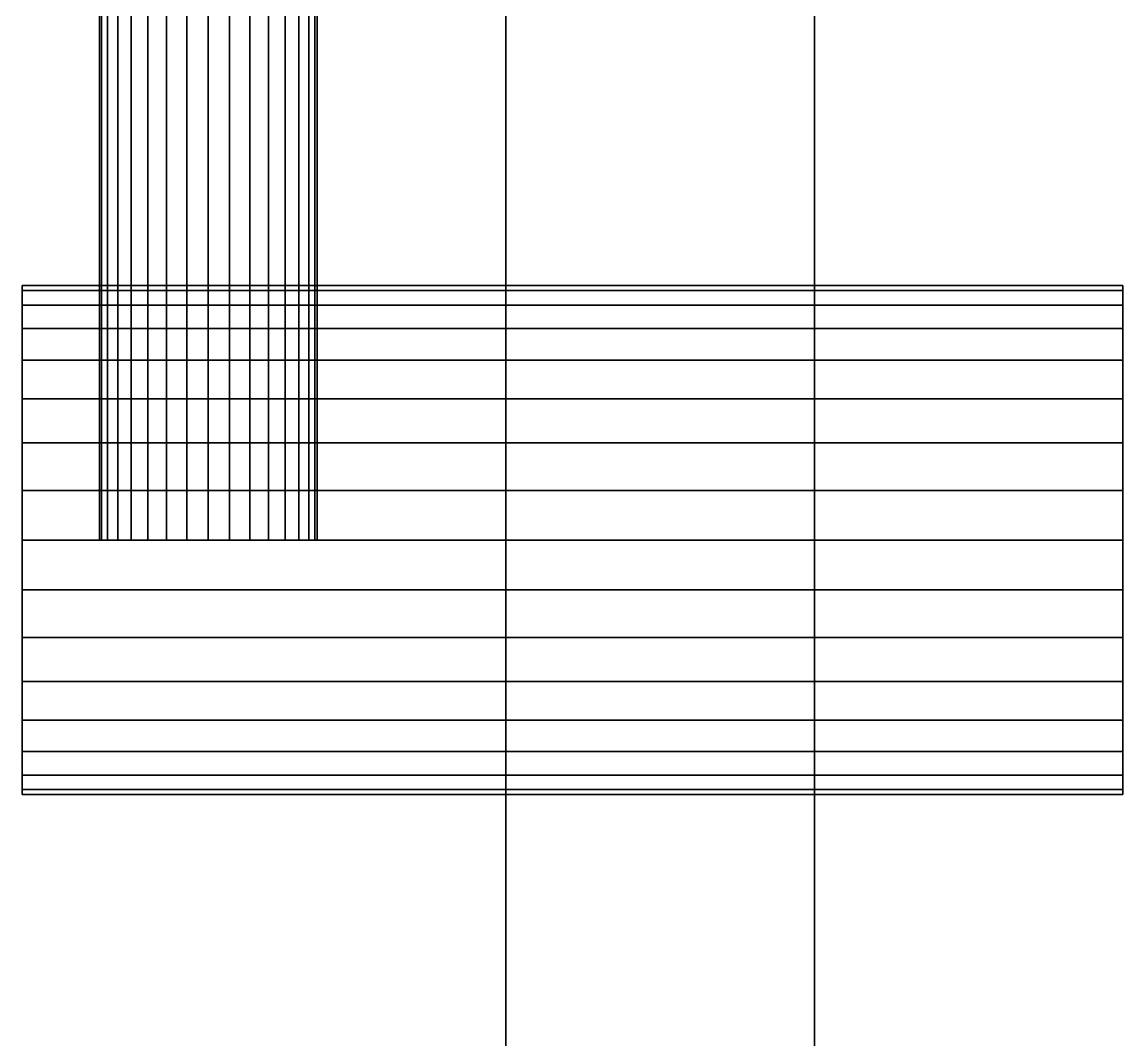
# Model space of a CAD drawing. Header units: metres. Extents: x 0 to 34.6, y -10.7 to 20.6.
# Drawn here: x 29.8265 to 29.8808, y 0.5436 to 0.5939 of the extents above; entities that cross this region are included whole.
import ezdxf

# ---------------------------------------------------------------- set-up
doc = ezdxf.new("R2010")
doc.units = ezdxf.units.M
doc.header["$MEASUREMENT"] = 0
doc.layers.get('0').update_dxf_attribs({"linetype": 'CONTINUOUS'})

msp = doc.modelspace()

# ---------------------------------------------------------------- linework, layer by layer
for points in [[(29.830376, 0.568292, 2.5), (29.830273, 0.568292, 2.5), (29.830273, 0.684592, 2.5), (29.830376, 0.684592, 2.5)], [(29.830273, 0.568292, 2.5), (29.830376, 0.568292, 2.5), (29.830376, 0.684592, 2.5), (29.830273, 0.684592, 2.5)], [(29.830376, 0.568292, 2.5), (29.830273, 0.568292, 2.5), (29.830273, 0.684592, 2.5), (29.830376, 0.684592, 2.5)], [(29.830273, 0.568292, 2.5), (29.830376, 0.568292, 2.5), (29.830376, 0.684592, 2.5), (29.830273, 0.684592, 2.5)], [(29.830681, 0.568292, 2.5), (29.830376, 0.568292, 2.5), (29.830376, 0.684592, 2.5), (29.830681, 0.684592, 2.5)], [(29.830376, 0.568292, 2.5), (29.830681, 0.568292, 2.5), (29.830681, 0.684592, 2.5), (29.830376, 0.684592, 2.5)], [(29.830681, 0.568292, 2.5), (29.830376, 0.568292, 2.5), (29.830376, 0.684592, 2.5), (29.830681, 0.684592, 2.5)], [(29.830376, 0.568292, 2.5), (29.830681, 0.568292, 2.5), (29.830681, 0.684592, 2.5), (29.830376, 0.684592, 2.5)], [(29.830681, 0.568292, 2.5), (29.831179, 0.568292, 2.5), (29.831179, 0.684592, 2.5), (29.830681, 0.684592, 2.5)], [(29.831179, 0.568292, 2.5), (29.830681, 0.568292, 2.5), (29.830681, 0.684592, 2.5), (29.831179, 0.684592, 2.5)], [(29.830681, 0.568292, 2.5), (29.831179, 0.568292, 2.5), (29.831179, 0.684592, 2.5), (29.830681, 0.684592, 2.5)], [(29.831179, 0.568292, 2.5), (29.830681, 0.568292, 2.5), (29.830681, 0.684592, 2.5), (29.831179, 0.684592, 2.5)], [(29.831846, 0.568292, 2.5), (29.831179, 0.568292, 2.5), (29.831179, 0.684592, 2.5), (29.831846, 0.684592, 2.5)], [(29.831179, 0.568292, 2.5), (29.831846, 0.568292, 2.5), (29.831846, 0.684592, 2.5), (29.831179, 0.684592, 2.5)], [(29.831179, 0.568292, 2.5), (29.831846, 0.568292, 2.5), (29.831846, 0.684592, 2.5), (29.831179, 0.684592, 2.5)], [(29.831846, 0.568292, 2.5), (29.831179, 0.568292, 2.5), (29.831179, 0.684592, 2.5), (29.831846, 0.684592, 2.5)], [(29.832663, 0.568292, 2.5), (29.831846, 0.568292, 2.5), (29.831846, 0.684592, 2.5), (29.832663, 0.684592, 2.5)], [(29.831846, 0.568292, 2.5), (29.832663, 0.568292, 2.5), (29.832663, 0.684592, 2.5), (29.831846, 0.684592, 2.5)], [(29.831846, 0.568292, 2.5), (29.832663, 0.568292, 2.5), (29.832663, 0.684592, 2.5), (29.831846, 0.684592, 2.5)], [(29.832663, 0.568292, 2.5), (29.831846, 0.568292, 2.5), (29.831846, 0.684592, 2.5), (29.832663, 0.684592, 2.5)], [(29.833591, 0.568292, 2.5), (29.832663, 0.568292, 2.5), (29.832663, 0.684592, 2.5), (29.833591, 0.684592, 2.5)], [(29.832663, 0.568292, 2.5), (29.833591, 0.568292, 2.5), (29.833591, 0.684592, 2.5), (29.832663, 0.684592, 2.5)], [(29.832663, 0.568292, 2.5), (29.833591, 0.568292, 2.5), (29.833591, 0.684592, 2.5), (29.832663, 0.684592, 2.5)], [(29.833591, 0.568292, 2.5), (29.832663, 0.568292, 2.5), (29.832663, 0.684592, 2.5), (29.833591, 0.684592, 2.5)], [(29.8346, 0.568292, 2.5), (29.833591, 0.568292, 2.5), (29.833591, 0.684592, 2.5), (29.8346, 0.684592, 2.5)], [(29.833591, 0.568292, 2.5), (29.8346, 0.568292, 2.5), (29.8346, 0.684592, 2.5), (29.833591, 0.684592, 2.5)], [(29.833591, 0.568292, 2.5), (29.8346, 0.568292, 2.5), (29.8346, 0.684592, 2.5), (29.833591, 0.684592, 2.5)], [(29.8346, 0.568292, 2.5), (29.833591, 0.568292, 2.5), (29.833591, 0.684592, 2.5), (29.8346, 0.684592, 2.5)], [(29.835649, 0.568292, 2.5), (29.8346, 0.568292, 2.5), (29.8346, 0.684592, 2.5), (29.835649, 0.684592, 2.5)], [(29.8346, 0.568292, 2.5), (29.835649, 0.568292, 2.5), (29.835649, 0.684592, 2.5), (29.8346, 0.684592, 2.5)], [(29.8346, 0.568292, 2.5), (29.835649, 0.568292, 2.5), (29.835649, 0.684592, 2.5), (29.8346, 0.684592, 2.5)], [(29.835649, 0.568292, 2.5), (29.8346, 0.568292, 2.5), (29.8346, 0.684592, 2.5), (29.835649, 0.684592, 2.5)], [(29.835649, 0.568292, 2.5), (29.836699, 0.568292, 2.5), (29.836699, 0.684592, 2.5), (29.835649, 0.684592, 2.5)], [(29.835649, 0.568292, 2.5), (29.836699, 0.568292, 2.5), (29.836699, 0.684592, 2.5), (29.835649, 0.684592, 2.5)], [(29.836699, 0.568292, 2.5), (29.835649, 0.568292, 2.5), (29.835649, 0.684592, 2.5), (29.836699, 0.684592, 2.5)], [(29.836699, 0.568292, 2.5), (29.835649, 0.568292, 2.5), (29.835649, 0.684592, 2.5), (29.836699, 0.684592, 2.5)], [(29.836699, 0.568292, 2.5), (29.837708, 0.568292, 2.5), (29.837708, 0.684592, 2.5), (29.836699, 0.684592, 2.5)], [(29.836699, 0.568292, 2.5), (29.837708, 0.568292, 2.5), (29.837708, 0.684592, 2.5), (29.836699, 0.684592, 2.5)], [(29.837708, 0.568292, 2.5), (29.836699, 0.568292, 2.5), (29.836699, 0.684592, 2.5), (29.837708, 0.684592, 2.5)], [(29.837708, 0.568292, 2.5), (29.836699, 0.568292, 2.5), (29.836699, 0.684592, 2.5), (29.837708, 0.684592, 2.5)], [(29.837708, 0.568292, 2.5), (29.838636, 0.568292, 2.5), (29.838636, 0.684592, 2.5), (29.837708, 0.684592, 2.5)], [(29.837708, 0.568292, 2.5), (29.838636, 0.568292, 2.5), (29.838636, 0.684592, 2.5), (29.837708, 0.684592, 2.5)], [(29.838636, 0.568292, 2.5), (29.837708, 0.568292, 2.5), (29.837708, 0.684592, 2.5), (29.838636, 0.684592, 2.5)], [(29.838636, 0.568292, 2.5), (29.837708, 0.568292, 2.5), (29.837708, 0.684592, 2.5), (29.838636, 0.684592, 2.5)], [(29.838636, 0.568292, 2.5), (29.839451, 0.568292, 2.5), (29.839451, 0.684592, 2.5), (29.838636, 0.684592, 2.5)], [(29.838636, 0.568292, 2.5), (29.839451, 0.568292, 2.5), (29.839451, 0.684592, 2.5), (29.838636, 0.684592, 2.5)], [(29.839451, 0.568292, 2.5), (29.838636, 0.568292, 2.5), (29.838636, 0.684592, 2.5), (29.839451, 0.684592, 2.5)], [(29.839451, 0.568292, 2.5), (29.838636, 0.568292, 2.5), (29.838636, 0.684592, 2.5), (29.839451, 0.684592, 2.5)], [(29.839451, 0.568292, 2.5), (29.84012, 0.568292, 2.5), (29.84012, 0.684592, 2.5), (29.839451, 0.684592, 2.5)], [(29.839451, 0.568292, 2.5), (29.84012, 0.568292, 2.5), (29.84012, 0.684592, 2.5), (29.839451, 0.684592, 2.5)], [(29.84012, 0.568292, 2.5), (29.839451, 0.568292, 2.5), (29.839451, 0.684592, 2.5), (29.84012, 0.684592, 2.5)], [(29.84012, 0.568292, 2.5), (29.839451, 0.568292, 2.5), (29.839451, 0.684592, 2.5), (29.84012, 0.684592, 2.5)], [(29.84012, 0.568292, 2.5), (29.840616, 0.568292, 2.5), (29.840616, 0.684592, 2.5), (29.84012, 0.684592, 2.5)], [(29.840616, 0.568292, 2.5), (29.84012, 0.568292, 2.5), (29.84012, 0.684592, 2.5), (29.840616, 0.684592, 2.5)], [(29.84012, 0.568292, 2.5), (29.840616, 0.568292, 2.5), (29.840616, 0.684592, 2.5), (29.84012, 0.684592, 2.5)], [(29.840616, 0.568292, 2.5), (29.84012, 0.568292, 2.5), (29.84012, 0.684592, 2.5), (29.840616, 0.684592, 2.5)], [(29.840616, 0.568292, 2.5), (29.840923, 0.568292, 2.5), (29.840923, 0.684592, 2.5), (29.840616, 0.684592, 2.5)], [(29.840923, 0.568292, 2.5), (29.840616, 0.568292, 2.5), (29.840616, 0.684592, 2.5), (29.840923, 0.684592, 2.5)], [(29.840616, 0.568292, 2.5), (29.840923, 0.568292, 2.5), (29.840923, 0.684592, 2.5), (29.840616, 0.684592, 2.5)], [(29.840923, 0.568292, 2.5), (29.840616, 0.568292, 2.5), (29.840616, 0.684592, 2.5), (29.840923, 0.684592, 2.5)], [(29.840923, 0.568292, 2.5), (29.841026, 0.568292, 2.5), (29.841026, 0.684592, 2.5), (29.840923, 0.684592, 2.5)], [(29.841026, 0.568292, 2.5), (29.840923, 0.568292, 2.5), (29.840923, 0.684592, 2.5), (29.841026, 0.684592, 2.5)], [(29.840923, 0.568292, 2.5), (29.841026, 0.568292, 2.5), (29.841026, 0.684592, 2.5), (29.840923, 0.684592, 2.5)], [(29.841026, 0.568292, 2.5), (29.840923, 0.568292, 2.5), (29.840923, 0.684592, 2.5), (29.841026, 0.684592, 2.5)], [(29.850357, 0.597049, 2.5), (29.865597, 0.597049, 2.5), (29.865597, 0.158619, 2.5), (29.850357, 0.158619, 2.5)], [(29.865597, 0.597049, 2.5), (29.850357, 0.597049, 2.5), (29.850357, 0.158619, 2.5), (29.865597, 0.158619, 2.5)], [(29.865597, 0.597049, 2.5), (29.865597, 0.597049, 2.5), (29.865597, 0.158619, 2.5)], [(29.826454, 0.579905, 2.5), (29.826454, 0.580621, 2.5), (29.826454, 0.580862, 2.5)], [(29.826454, 0.580862, 2.5), (29.826454, 0.580621, 2.5), (29.826454, 0.579905, 2.5)], [(29.826454, 0.57718, 2.5), (29.826454, 0.579905, 2.5), (29.826454, 0.580862, 2.5)], [(29.826454, 0.580862, 2.5), (29.826454, 0.579905, 2.5), (29.826454, 0.57718, 2.5)], [(29.826454, 0.568292, 2.5), (29.826454, 0.57718, 2.5), (29.826454, 0.580862, 2.5)], [(29.826454, 0.580862, 2.5), (29.826454, 0.57718, 2.5), (29.826454, 0.568292, 2.5)], [(29.826454, 0.568292, 2.5), (29.826454, 0.580862, 2.5), (29.826454, 0.568292, 2.5)], [(29.826454, 0.580862, 2.5), (29.826454, 0.580621, 2.5), (29.880835, 0.580621, 2.5), (29.880835, 0.580862, 2.5)], [(29.826454, 0.580621, 2.5), (29.826454, 0.580862, 2.5), (29.880835, 0.580862, 2.5), (29.880835, 0.580621, 2.5)], [(29.826454, 0.579905, 2.5), (29.826454, 0.580621, 2.5), (29.826454, 0.580862, 2.5)], [(29.826454, 0.580862, 2.5), (29.826454, 0.580621, 2.5), (29.826454, 0.579905, 2.5)], [(29.826454, 0.57718, 2.5), (29.826454, 0.579905, 2.5), (29.826454, 0.580862, 2.5)], [(29.826454, 0.580862, 2.5), (29.826454, 0.579905, 2.5), (29.826454, 0.57718, 2.5)], [(29.826454, 0.568292, 2.5), (29.826454, 0.57718, 2.5), (29.826454, 0.580862, 2.5)], [(29.826454, 0.580862, 2.5), (29.826454, 0.57718, 2.5), (29.826454, 0.568292, 2.5)], [(29.826454, 0.568292, 2.5), (29.826454, 0.580862, 2.5), (29.826454, 0.568292, 2.5)], [(29.826454, 0.580862, 2.5), (29.826454, 0.580621, 2.5), (29.880835, 0.580621, 2.5), (29.880835, 0.580862, 2.5)], [(29.826454, 0.580621, 2.5), (29.826454, 0.580862, 2.5), (29.880835, 0.580862, 2.5), (29.880835, 0.580621, 2.5)], [(29.880835, 0.579905, 2.5), (29.880835, 0.580621, 2.5), (29.880835, 0.580862, 2.5)], [(29.880835, 0.580862, 2.5), (29.880835, 0.580621, 2.5), (29.880835, 0.579905, 2.5)], [(29.880835, 0.579905, 2.5), (29.880835, 0.580862, 2.5), (29.880835, 0.579905, 2.5)], [(29.880835, 0.579905, 2.5), (29.880835, 0.580621, 2.5), (29.880835, 0.580862, 2.5)], [(29.880835, 0.580862, 2.5), (29.880835, 0.580621, 2.5), (29.880835, 0.579905, 2.5)], [(29.880835, 0.579905, 2.5), (29.880835, 0.580862, 2.5), (29.880835, 0.579905, 2.5)], [(29.826454, 0.580621, 2.5), (29.826454, 0.579905, 2.5), (29.880835, 0.579905, 2.5), (29.880835, 0.580621, 2.5)], [(29.826454, 0.579905, 2.5), (29.826454, 0.580621, 2.5), (29.880835, 0.580621, 2.5), (29.880835, 0.579905, 2.5)], [(29.826454, 0.580621, 2.5), (29.826454, 0.579905, 2.5), (29.880835, 0.579905, 2.5), (29.880835, 0.580621, 2.5)], [(29.826454, 0.579905, 2.5), (29.826454, 0.580621, 2.5), (29.880835, 0.580621, 2.5), (29.880835, 0.579905, 2.5)], [(29.826454, 0.57718, 2.5), (29.826454, 0.578744, 2.5), (29.826454, 0.579905, 2.5)], [(29.826454, 0.579905, 2.5), (29.826454, 0.578744, 2.5), (29.826454, 0.57718, 2.5)], [(29.826454, 0.579905, 2.5), (29.826454, 0.578744, 2.5), (29.880835, 0.578744, 2.5), (29.880835, 0.579905, 2.5)], [(29.826454, 0.578744, 2.5), (29.826454, 0.579905, 2.5), (29.880835, 0.579905, 2.5), (29.880835, 0.578744, 2.5)], [(29.826454, 0.57718, 2.5), (29.826454, 0.578744, 2.5), (29.826454, 0.579905, 2.5)], [(29.826454, 0.579905, 2.5), (29.826454, 0.578744, 2.5), (29.826454, 0.57718, 2.5)], [(29.826454, 0.579905, 2.5), (29.826454, 0.578744, 2.5), (29.880835, 0.578744, 2.5), (29.880835, 0.579905, 2.5)], [(29.826454, 0.578744, 2.5), (29.826454, 0.579905, 2.5), (29.880835, 0.579905, 2.5), (29.880835, 0.578744, 2.5)], [(29.880835, 0.57718, 2.5), (29.880835, 0.578744, 2.5), (29.880835, 0.579905, 2.5)], [(29.880835, 0.579905, 2.5), (29.880835, 0.578744, 2.5), (29.880835, 0.57718, 2.5)], [(29.880835, 0.573102, 2.5), (29.880835, 0.57718, 2.5), (29.880835, 0.579905, 2.5)], [(29.880835, 0.579905, 2.5), (29.880835, 0.57718, 2.5), (29.880835, 0.573102, 2.5)], [(29.880835, 0.563481, 2.5), (29.880835, 0.573102, 2.5), (29.880835, 0.579905, 2.5)], [(29.880835, 0.579905, 2.5), (29.880835, 0.579905, 2.5), (29.880835, 0.573102, 2.5)], [(29.880835, 0.563481, 2.5), (29.880835, 0.579905, 2.5), (29.880835, 0.573102, 2.5)], [(29.880835, 0.57718, 2.5), (29.880835, 0.578744, 2.5), (29.880835, 0.579905, 2.5)], [(29.880835, 0.579905, 2.5), (29.880835, 0.578744, 2.5), (29.880835, 0.57718, 2.5)], [(29.880835, 0.573102, 2.5), (29.880835, 0.57718, 2.5), (29.880835, 0.579905, 2.5)], [(29.880835, 0.579905, 2.5), (29.880835, 0.57718, 2.5), (29.880835, 0.573102, 2.5)], [(29.880835, 0.563481, 2.5), (29.880835, 0.573102, 2.5), (29.880835, 0.579905, 2.5)], [(29.880835, 0.579905, 2.5), (29.880835, 0.579905, 2.5), (29.880835, 0.573102, 2.5)], [(29.880835, 0.563481, 2.5), (29.880835, 0.579905, 2.5), (29.880835, 0.573102, 2.5)], [(29.826454, 0.578744, 2.5), (29.826454, 0.57718, 2.5), (29.880835, 0.57718, 2.5), (29.880835, 0.578744, 2.5)], [(29.826454, 0.57718, 2.5), (29.826454, 0.578744, 2.5), (29.880835, 0.578744, 2.5), (29.880835, 0.57718, 2.5)], [(29.826454, 0.578744, 2.5), (29.826454, 0.57718, 2.5), (29.880835, 0.57718, 2.5), (29.880835, 0.578744, 2.5)], [(29.826454, 0.57718, 2.5), (29.826454, 0.578744, 2.5), (29.880835, 0.578744, 2.5), (29.880835, 0.57718, 2.5)], [(29.826454, 0.573102, 2.5), (29.826454, 0.575275, 2.5), (29.826454, 0.57718, 2.5)], [(29.826454, 0.57718, 2.5), (29.826454, 0.575275, 2.5), (29.826454, 0.573102, 2.5)], [(29.826454, 0.568292, 2.5), (29.826454, 0.573102, 2.5), (29.826454, 0.57718, 2.5)], [(29.826454, 0.57718, 2.5), (29.826454, 0.573102, 2.5), (29.826454, 0.568292, 2.5)], [(29.826454, 0.57718, 2.5), (29.826454, 0.575275, 2.5), (29.880835, 0.575275, 2.5), (29.880835, 0.57718, 2.5)], [(29.826454, 0.575275, 2.5), (29.826454, 0.57718, 2.5), (29.880835, 0.57718, 2.5), (29.880835, 0.575275, 2.5)], [(29.826454, 0.573102, 2.5), (29.826454, 0.575275, 2.5), (29.826454, 0.57718, 2.5)], [(29.826454, 0.57718, 2.5), (29.826454, 0.575275, 2.5), (29.826454, 0.573102, 2.5)], [(29.826454, 0.568292, 2.5), (29.826454, 0.573102, 2.5), (29.826454, 0.57718, 2.5)], [(29.826454, 0.57718, 2.5), (29.826454, 0.573102, 2.5), (29.826454, 0.568292, 2.5)], [(29.826454, 0.57718, 2.5), (29.826454, 0.575275, 2.5), (29.880835, 0.575275, 2.5), (29.880835, 0.57718, 2.5)], [(29.826454, 0.575275, 2.5), (29.826454, 0.57718, 2.5), (29.880835, 0.57718, 2.5), (29.880835, 0.575275, 2.5)], [(29.880835, 0.573102, 2.5), (29.880835, 0.575275, 2.5), (29.880835, 0.57718, 2.5)], [(29.880835, 0.57718, 2.5), (29.880835, 0.575275, 2.5), (29.880835, 0.573102, 2.5)], [(29.880835, 0.573102, 2.5), (29.880835, 0.575275, 2.5), (29.880835, 0.57718, 2.5)], [(29.880835, 0.57718, 2.5), (29.880835, 0.575275, 2.5), (29.880835, 0.573102, 2.5)], [(29.826454, 0.573102, 2.5), (29.826454, 0.575275, 2.5), (29.880835, 0.575275, 2.5), (29.880835, 0.573102, 2.5)], [(29.826454, 0.575275, 2.5), (29.826454, 0.573102, 2.5), (29.880835, 0.573102, 2.5), (29.880835, 0.575275, 2.5)], [(29.826454, 0.573102, 2.5), (29.826454, 0.575275, 2.5), (29.880835, 0.575275, 2.5), (29.880835, 0.573102, 2.5)], [(29.826454, 0.575275, 2.5), (29.826454, 0.573102, 2.5), (29.880835, 0.573102, 2.5), (29.880835, 0.575275, 2.5)], [(29.826454, 0.568292, 2.5), (29.826454, 0.570744, 2.5), (29.826454, 0.573102, 2.5)], [(29.826454, 0.573102, 2.5), (29.826454, 0.570744, 2.5), (29.826454, 0.568292, 2.5)], [(29.826454, 0.570744, 2.5), (29.826454, 0.573102, 2.5), (29.880835, 0.573102, 2.5), (29.880835, 0.570744, 2.5)], [(29.826454, 0.573102, 2.5), (29.826454, 0.570744, 2.5), (29.880835, 0.570744, 2.5), (29.880835, 0.573102, 2.5)], [(29.826454, 0.568292, 2.5), (29.826454, 0.570744, 2.5), (29.826454, 0.573102, 2.5)], [(29.826454, 0.573102, 2.5), (29.826454, 0.570744, 2.5), (29.826454, 0.568292, 2.5)], [(29.826454, 0.570744, 2.5), (29.826454, 0.573102, 2.5), (29.880835, 0.573102, 2.5), (29.880835, 0.570744, 2.5)], [(29.826454, 0.573102, 2.5), (29.826454, 0.570744, 2.5), (29.880835, 0.570744, 2.5), (29.880835, 0.573102, 2.5)], [(29.880835, 0.573102, 2.5), (29.880835, 0.570744, 2.5), (29.880835, 0.568292, 2.5)], [(29.880835, 0.568292, 2.5), (29.880835, 0.570744, 2.5), (29.880835, 0.573102, 2.5)], [(29.880835, 0.573102, 2.5), (29.880835, 0.568292, 2.5), (29.880835, 0.563481, 2.5)], [(29.880835, 0.563481, 2.5), (29.880835, 0.568292, 2.5), (29.880835, 0.573102, 2.5)], [(29.880835, 0.573102, 2.5), (29.880835, 0.563481, 2.5), (29.880835, 0.556678, 2.5)], [(29.880835, 0.573102, 2.5), (29.880835, 0.556678, 2.5), (29.880835, 0.563481, 2.5)], [(29.880835, 0.573102, 2.5), (29.880835, 0.570744, 2.5), (29.880835, 0.568292, 2.5)], [(29.880835, 0.568292, 2.5), (29.880835, 0.570744, 2.5), (29.880835, 0.573102, 2.5)], [(29.880835, 0.573102, 2.5), (29.880835, 0.568292, 2.5), (29.880835, 0.563481, 2.5)], [(29.880835, 0.563481, 2.5), (29.880835, 0.568292, 2.5), (29.880835, 0.573102, 2.5)], [(29.880835, 0.573102, 2.5), (29.880835, 0.563481, 2.5), (29.880835, 0.556678, 2.5)], [(29.880835, 0.573102, 2.5), (29.880835, 0.556678, 2.5), (29.880835, 0.563481, 2.5)], [(29.826454, 0.570744, 2.5), (29.826454, 0.568292, 2.5), (29.880835, 0.568292, 2.5), (29.880835, 0.570744, 2.5)], [(29.826454, 0.568292, 2.5), (29.826454, 0.570744, 2.5), (29.880835, 0.570744, 2.5), (29.880835, 0.568292, 2.5)], [(29.826454, 0.570744, 2.5), (29.826454, 0.568292, 2.5), (29.880835, 0.568292, 2.5), (29.880835, 0.570744, 2.5)], [(29.826454, 0.568292, 2.5), (29.826454, 0.570744, 2.5), (29.880835, 0.570744, 2.5), (29.880835, 0.568292, 2.5)], [(29.826454, 0.568292, 2.5), (29.826454, 0.565839, 2.5), (29.826454, 0.563481, 2.5)], [(29.826454, 0.563481, 2.5), (29.826454, 0.565839, 2.5), (29.826454, 0.568292, 2.5)], [(29.826454, 0.568292, 2.5), (29.826454, 0.563481, 2.5), (29.826454, 0.559403, 2.5)], [(29.826454, 0.559403, 2.5), (29.826454, 0.563481, 2.5), (29.826454, 0.568292, 2.5)], [(29.826454, 0.568292, 2.5), (29.826454, 0.559403, 2.5), (29.826454, 0.555721, 2.5)], [(29.826454, 0.555721, 2.5), (29.826454, 0.559403, 2.5), (29.826454, 0.568292, 2.5)], [(29.826454, 0.568292, 2.5), (29.826454, 0.555721, 2.5), (29.826454, 0.568292, 2.5)], [(29.826454, 0.565839, 2.5), (29.826454, 0.568292, 2.5), (29.880835, 0.568292, 2.5), (29.880835, 0.565839, 2.5)], [(29.826454, 0.568292, 2.5), (29.826454, 0.565839, 2.5), (29.880835, 0.565839, 2.5), (29.880835, 0.568292, 2.5)], [(29.826454, 0.568292, 2.5), (29.826454, 0.565839, 2.5), (29.826454, 0.563481, 2.5)], [(29.826454, 0.563481, 2.5), (29.826454, 0.565839, 2.5), (29.826454, 0.568292, 2.5)], [(29.826454, 0.568292, 2.5), (29.826454, 0.563481, 2.5), (29.826454, 0.559403, 2.5)], [(29.826454, 0.559403, 2.5), (29.826454, 0.563481, 2.5), (29.826454, 0.568292, 2.5)], [(29.826454, 0.568292, 2.5), (29.826454, 0.559403, 2.5), (29.826454, 0.555721, 2.5)], [(29.826454, 0.555721, 2.5), (29.826454, 0.559403, 2.5), (29.826454, 0.568292, 2.5)], [(29.826454, 0.568292, 2.5), (29.826454, 0.555721, 2.5), (29.826454, 0.568292, 2.5)], [(29.826454, 0.565839, 2.5), (29.826454, 0.568292, 2.5), (29.880835, 0.568292, 2.5), (29.880835, 0.565839, 2.5)], [(29.826454, 0.568292, 2.5), (29.826454, 0.565839, 2.5), (29.880835, 0.565839, 2.5), (29.880835, 0.568292, 2.5)], [(29.830681, 0.568292, 2.5), (29.830376, 0.568292, 2.5), (29.830273, 0.568292, 2.5)], [(29.830273, 0.568292, 2.5), (29.830376, 0.568292, 2.5), (29.830681, 0.568292, 2.5)], [(29.830681, 0.568292, 2.5), (29.830273, 0.568292, 2.5), (29.830681, 0.568292, 2.5)], [(29.830681, 0.568292, 2.5), (29.830376, 0.568292, 2.5), (29.830273, 0.568292, 2.5)], [(29.830273, 0.568292, 2.5), (29.830376, 0.568292, 2.5), (29.830681, 0.568292, 2.5)], [(29.830681, 0.568292, 2.5), (29.830273, 0.568292, 2.5), (29.830681, 0.568292, 2.5)], [(29.831846, 0.568292, 2.5), (29.831179, 0.568292, 2.5), (29.830681, 0.568292, 2.5)], [(29.830681, 0.568292, 2.5), (29.831179, 0.568292, 2.5), (29.831846, 0.568292, 2.5)], [(29.833591, 0.568292, 2.5), (29.831846, 0.568292, 2.5), (29.830681, 0.568292, 2.5)], [(29.830681, 0.568292, 2.5), (29.831846, 0.568292, 2.5), (29.833591, 0.568292, 2.5)], [(29.837708, 0.568292, 2.5), (29.833591, 0.568292, 2.5), (29.830681, 0.568292, 2.5)], [(29.830681, 0.568292, 2.5), (29.830681, 0.568292, 2.5), (29.833591, 0.568292, 2.5)], [(29.837708, 0.568292, 2.5), (29.830681, 0.568292, 2.5), (29.833591, 0.568292, 2.5)], [(29.831846, 0.568292, 2.5), (29.831179, 0.568292, 2.5), (29.830681, 0.568292, 2.5)], [(29.830681, 0.568292, 2.5), (29.831179, 0.568292, 2.5), (29.831846, 0.568292, 2.5)], [(29.833591, 0.568292, 2.5), (29.831846, 0.568292, 2.5), (29.830681, 0.568292, 2.5)], [(29.830681, 0.568292, 2.5), (29.831846, 0.568292, 2.5), (29.833591, 0.568292, 2.5)], [(29.837708, 0.568292, 2.5), (29.833591, 0.568292, 2.5), (29.830681, 0.568292, 2.5)], [(29.830681, 0.568292, 2.5), (29.830681, 0.568292, 2.5), (29.833591, 0.568292, 2.5)], [(29.837708, 0.568292, 2.5), (29.830681, 0.568292, 2.5), (29.833591, 0.568292, 2.5)], [(29.833591, 0.568292, 2.5), (29.832663, 0.568292, 2.5), (29.831846, 0.568292, 2.5)], [(29.831846, 0.568292, 2.5), (29.832663, 0.568292, 2.5), (29.833591, 0.568292, 2.5)], [(29.833591, 0.568292, 2.5), (29.832663, 0.568292, 2.5), (29.831846, 0.568292, 2.5)], [(29.831846, 0.568292, 2.5), (29.832663, 0.568292, 2.5), (29.833591, 0.568292, 2.5)], [(29.835649, 0.568292, 2.5), (29.8346, 0.568292, 2.5), (29.833591, 0.568292, 2.5)], [(29.833591, 0.568292, 2.5), (29.8346, 0.568292, 2.5), (29.835649, 0.568292, 2.5)], [(29.837708, 0.568292, 2.5), (29.835649, 0.568292, 2.5), (29.833591, 0.568292, 2.5)], [(29.833591, 0.568292, 2.5), (29.835649, 0.568292, 2.5), (29.837708, 0.568292, 2.5)], [(29.833591, 0.568292, 2.5), (29.837708, 0.568292, 2.5), (29.840616, 0.568292, 2.5)], [(29.833591, 0.568292, 2.5), (29.840616, 0.568292, 2.5), (29.837708, 0.568292, 2.5)], [(29.835649, 0.568292, 2.5), (29.8346, 0.568292, 2.5), (29.833591, 0.568292, 2.5)], [(29.833591, 0.568292, 2.5), (29.8346, 0.568292, 2.5), (29.835649, 0.568292, 2.5)], [(29.837708, 0.568292, 2.5), (29.835649, 0.568292, 2.5), (29.833591, 0.568292, 2.5)], [(29.833591, 0.568292, 2.5), (29.835649, 0.568292, 2.5), (29.837708, 0.568292, 2.5)], [(29.833591, 0.568292, 2.5), (29.837708, 0.568292, 2.5), (29.840616, 0.568292, 2.5)], [(29.833591, 0.568292, 2.5), (29.840616, 0.568292, 2.5), (29.837708, 0.568292, 2.5)], [(29.837708, 0.568292, 2.5), (29.836699, 0.568292, 2.5), (29.835649, 0.568292, 2.5)], [(29.835649, 0.568292, 2.5), (29.836699, 0.568292, 2.5), (29.837708, 0.568292, 2.5)], [(29.837708, 0.568292, 2.5), (29.836699, 0.568292, 2.5), (29.835649, 0.568292, 2.5)], [(29.835649, 0.568292, 2.5), (29.836699, 0.568292, 2.5), (29.837708, 0.568292, 2.5)], [(29.837708, 0.568292, 2.5), (29.838636, 0.568292, 2.5), (29.839451, 0.568292, 2.5)], [(29.839451, 0.568292, 2.5), (29.838636, 0.568292, 2.5), (29.837708, 0.568292, 2.5)], [(29.837708, 0.568292, 2.5), (29.839451, 0.568292, 2.5), (29.840616, 0.568292, 2.5)], [(29.840616, 0.568292, 2.5), (29.839451, 0.568292, 2.5), (29.837708, 0.568292, 2.5)], [(29.840616, 0.568292, 2.5), (29.840616, 0.568292, 2.5), (29.837708, 0.568292, 2.5)], [(29.837708, 0.568292, 2.5), (29.838636, 0.568292, 2.5), (29.839451, 0.568292, 2.5)], [(29.839451, 0.568292, 2.5), (29.838636, 0.568292, 2.5), (29.837708, 0.568292, 2.5)], [(29.837708, 0.568292, 2.5), (29.839451, 0.568292, 2.5), (29.840616, 0.568292, 2.5)], [(29.840616, 0.568292, 2.5), (29.839451, 0.568292, 2.5), (29.837708, 0.568292, 2.5)], [(29.840616, 0.568292, 2.5), (29.840616, 0.568292, 2.5), (29.837708, 0.568292, 2.5)], [(29.839451, 0.568292, 2.5), (29.84012, 0.568292, 2.5), (29.840616, 0.568292, 2.5)], [(29.840616, 0.568292, 2.5), (29.84012, 0.568292, 2.5), (29.839451, 0.568292, 2.5)], [(29.839451, 0.568292, 2.5), (29.84012, 0.568292, 2.5), (29.840616, 0.568292, 2.5)], [(29.840616, 0.568292, 2.5), (29.84012, 0.568292, 2.5), (29.839451, 0.568292, 2.5)], [(29.840616, 0.568292, 2.5), (29.840923, 0.568292, 2.5), (29.841026, 0.568292, 2.5)], [(29.841026, 0.568292, 2.5), (29.840923, 0.568292, 2.5), (29.840616, 0.568292, 2.5)], [(29.840616, 0.568292, 2.5), (29.841026, 0.568292, 2.5), (29.840616, 0.568292, 2.5)], [(29.840616, 0.568292, 2.5), (29.840923, 0.568292, 2.5), (29.841026, 0.568292, 2.5)], [(29.841026, 0.568292, 2.5), (29.840923, 0.568292, 2.5), (29.840616, 0.568292, 2.5)], [(29.840616, 0.568292, 2.5), (29.841026, 0.568292, 2.5), (29.840616, 0.568292, 2.5)], [(29.880835, 0.568292, 2.5), (29.880835, 0.565839, 2.5), (29.880835, 0.563481, 2.5)], [(29.880835, 0.563481, 2.5), (29.880835, 0.565839, 2.5), (29.880835, 0.568292, 2.5)], [(29.880835, 0.568292, 2.5), (29.880835, 0.565839, 2.5), (29.880835, 0.563481, 2.5)], [(29.880835, 0.563481, 2.5), (29.880835, 0.565839, 2.5), (29.880835, 0.568292, 2.5)], [(29.826454, 0.565839, 2.5), (29.826454, 0.563481, 2.5), (29.880835, 0.563481, 2.5), (29.880835, 0.565839, 2.5)], [(29.826454, 0.563481, 2.5), (29.826454, 0.565839, 2.5), (29.880835, 0.565839, 2.5), (29.880835, 0.563481, 2.5)], [(29.826454, 0.565839, 2.5), (29.826454, 0.563481, 2.5), (29.880835, 0.563481, 2.5), (29.880835, 0.565839, 2.5)], [(29.826454, 0.563481, 2.5), (29.826454, 0.565839, 2.5), (29.880835, 0.565839, 2.5), (29.880835, 0.563481, 2.5)], [(29.826454, 0.563481, 2.5), (29.826454, 0.561308, 2.5), (29.826454, 0.559403, 2.5)], [(29.826454, 0.559403, 2.5), (29.826454, 0.561308, 2.5), (29.826454, 0.563481, 2.5)], [(29.826454, 0.563481, 2.5), (29.826454, 0.561308, 2.5), (29.880835, 0.561308, 2.5), (29.880835, 0.563481, 2.5)], [(29.826454, 0.561308, 2.5), (29.826454, 0.563481, 2.5), (29.880835, 0.563481, 2.5), (29.880835, 0.561308, 2.5)], [(29.826454, 0.563481, 2.5), (29.826454, 0.561308, 2.5), (29.826454, 0.559403, 2.5)], [(29.826454, 0.559403, 2.5), (29.826454, 0.561308, 2.5), (29.826454, 0.563481, 2.5)], [(29.826454, 0.563481, 2.5), (29.826454, 0.561308, 2.5), (29.880835, 0.561308, 2.5), (29.880835, 0.563481, 2.5)], [(29.826454, 0.561308, 2.5), (29.826454, 0.563481, 2.5), (29.880835, 0.563481, 2.5), (29.880835, 0.561308, 2.5)], [(29.880835, 0.563481, 2.5), (29.880835, 0.561308, 2.5), (29.880835, 0.559403, 2.5)], [(29.880835, 0.559403, 2.5), (29.880835, 0.561308, 2.5), (29.880835, 0.563481, 2.5)], [(29.880835, 0.563481, 2.5), (29.880835, 0.559403, 2.5), (29.880835, 0.556678, 2.5)], [(29.880835, 0.556678, 2.5), (29.880835, 0.559403, 2.5), (29.880835, 0.563481, 2.5)], [(29.880835, 0.556678, 2.5), (29.880835, 0.556678, 2.5), (29.880835, 0.563481, 2.5)], [(29.880835, 0.563481, 2.5), (29.880835, 0.561308, 2.5), (29.880835, 0.559403, 2.5)], [(29.880835, 0.559403, 2.5), (29.880835, 0.561308, 2.5), (29.880835, 0.563481, 2.5)], [(29.880835, 0.563481, 2.5), (29.880835, 0.559403, 2.5), (29.880835, 0.556678, 2.5)], [(29.880835, 0.556678, 2.5), (29.880835, 0.559403, 2.5), (29.880835, 0.563481, 2.5)], [(29.880835, 0.556678, 2.5), (29.880835, 0.556678, 2.5), (29.880835, 0.563481, 2.5)], [(29.826454, 0.561308, 2.5), (29.826454, 0.559403, 2.5), (29.880835, 0.559403, 2.5), (29.880835, 0.561308, 2.5)], [(29.826454, 0.559403, 2.5), (29.826454, 0.561308, 2.5), (29.880835, 0.561308, 2.5), (29.880835, 0.559403, 2.5)], [(29.826454, 0.561308, 2.5), (29.826454, 0.559403, 2.5), (29.880835, 0.559403, 2.5), (29.880835, 0.561308, 2.5)], [(29.826454, 0.559403, 2.5), (29.826454, 0.561308, 2.5), (29.880835, 0.561308, 2.5), (29.880835, 0.559403, 2.5)], [(29.826454, 0.559403, 2.5), (29.826454, 0.55784, 2.5), (29.826454, 0.556678, 2.5)], [(29.826454, 0.556678, 2.5), (29.826454, 0.55784, 2.5), (29.826454, 0.559403, 2.5)], [(29.826454, 0.559403, 2.5), (29.826454, 0.556678, 2.5), (29.826454, 0.555721, 2.5)], [(29.826454, 0.555721, 2.5), (29.826454, 0.556678, 2.5), (29.826454, 0.559403, 2.5)], [(29.826454, 0.559403, 2.5), (29.826454, 0.55784, 2.5), (29.880835, 0.55784, 2.5), (29.880835, 0.559403, 2.5)], [(29.826454, 0.55784, 2.5), (29.826454, 0.559403, 2.5), (29.880835, 0.559403, 2.5), (29.880835, 0.55784, 2.5)], [(29.826454, 0.559403, 2.5), (29.826454, 0.55784, 2.5), (29.826454, 0.556678, 2.5)], [(29.826454, 0.556678, 2.5), (29.826454, 0.55784, 2.5), (29.826454, 0.559403, 2.5)], [(29.826454, 0.559403, 2.5), (29.826454, 0.556678, 2.5), (29.826454, 0.555721, 2.5)], [(29.826454, 0.555721, 2.5), (29.826454, 0.556678, 2.5), (29.826454, 0.559403, 2.5)], [(29.826454, 0.559403, 2.5), (29.826454, 0.55784, 2.5), (29.880835, 0.55784, 2.5), (29.880835, 0.559403, 2.5)], [(29.826454, 0.55784, 2.5), (29.826454, 0.559403, 2.5), (29.880835, 0.559403, 2.5), (29.880835, 0.55784, 2.5)], [(29.880835, 0.559403, 2.5), (29.880835, 0.55784, 2.5), (29.880835, 0.556678, 2.5)], [(29.880835, 0.556678, 2.5), (29.880835, 0.55784, 2.5), (29.880835, 0.559403, 2.5)], [(29.880835, 0.559403, 2.5), (29.880835, 0.55784, 2.5), (29.880835, 0.556678, 2.5)], [(29.880835, 0.556678, 2.5), (29.880835, 0.55784, 2.5), (29.880835, 0.559403, 2.5)], [(29.826454, 0.556678, 2.5), (29.826454, 0.55784, 2.5), (29.880835, 0.55784, 2.5), (29.880835, 0.556678, 2.5)], [(29.826454, 0.55784, 2.5), (29.826454, 0.556678, 2.5), (29.880835, 0.556678, 2.5), (29.880835, 0.55784, 2.5)], [(29.826454, 0.556678, 2.5), (29.826454, 0.55784, 2.5), (29.880835, 0.55784, 2.5), (29.880835, 0.556678, 2.5)], [(29.826454, 0.55784, 2.5), (29.826454, 0.556678, 2.5), (29.880835, 0.556678, 2.5), (29.880835, 0.55784, 2.5)], [(29.826454, 0.556678, 2.5), (29.826454, 0.555963, 2.5), (29.826454, 0.555721, 2.5)], [(29.826454, 0.555721, 2.5), (29.826454, 0.555963, 2.5), (29.826454, 0.556678, 2.5)], [(29.826454, 0.555963, 2.5), (29.826454, 0.556678, 2.5), (29.880835, 0.556678, 2.5), (29.880835, 0.555963, 2.5)], [(29.826454, 0.556678, 2.5), (29.826454, 0.555963, 2.5), (29.880835, 0.555963, 2.5), (29.880835, 0.556678, 2.5)], [(29.826454, 0.556678, 2.5), (29.826454, 0.555963, 2.5), (29.826454, 0.555721, 2.5)], [(29.826454, 0.555721, 2.5), (29.826454, 0.555963, 2.5), (29.826454, 0.556678, 2.5)], [(29.826454, 0.555963, 2.5), (29.826454, 0.556678, 2.5), (29.880835, 0.556678, 2.5), (29.880835, 0.555963, 2.5)], [(29.826454, 0.556678, 2.5), (29.826454, 0.555963, 2.5), (29.880835, 0.555963, 2.5), (29.880835, 0.556678, 2.5)], [(29.880835, 0.556678, 2.5), (29.880835, 0.555963, 2.5), (29.880835, 0.555721, 2.5)], [(29.880835, 0.555721, 2.5), (29.880835, 0.555963, 2.5), (29.880835, 0.556678, 2.5)], [(29.880835, 0.556678, 2.5), (29.880835, 0.555721, 2.5), (29.880835, 0.556678, 2.5)], [(29.880835, 0.556678, 2.5), (29.880835, 0.555963, 2.5), (29.880835, 0.555721, 2.5)], [(29.880835, 0.555721, 2.5), (29.880835, 0.555963, 2.5), (29.880835, 0.556678, 2.5)], [(29.880835, 0.556678, 2.5), (29.880835, 0.555721, 2.5), (29.880835, 0.556678, 2.5)], [(29.826454, 0.555721, 2.5), (29.826454, 0.555963, 2.5), (29.880835, 0.555963, 2.5), (29.880835, 0.555721, 2.5)], [(29.826454, 0.555963, 2.5), (29.826454, 0.555721, 2.5), (29.880835, 0.555721, 2.5), (29.880835, 0.555963, 2.5)], [(29.826454, 0.555721, 2.5), (29.826454, 0.555963, 2.5), (29.880835, 0.555963, 2.5), (29.880835, 0.555721, 2.5)], [(29.826454, 0.555963, 2.5), (29.826454, 0.555721, 2.5), (29.880835, 0.555721, 2.5), (29.880835, 0.555963, 2.5)]]:
    msp.add_3dface(points)

doc.saveas('drawing.dxf')
